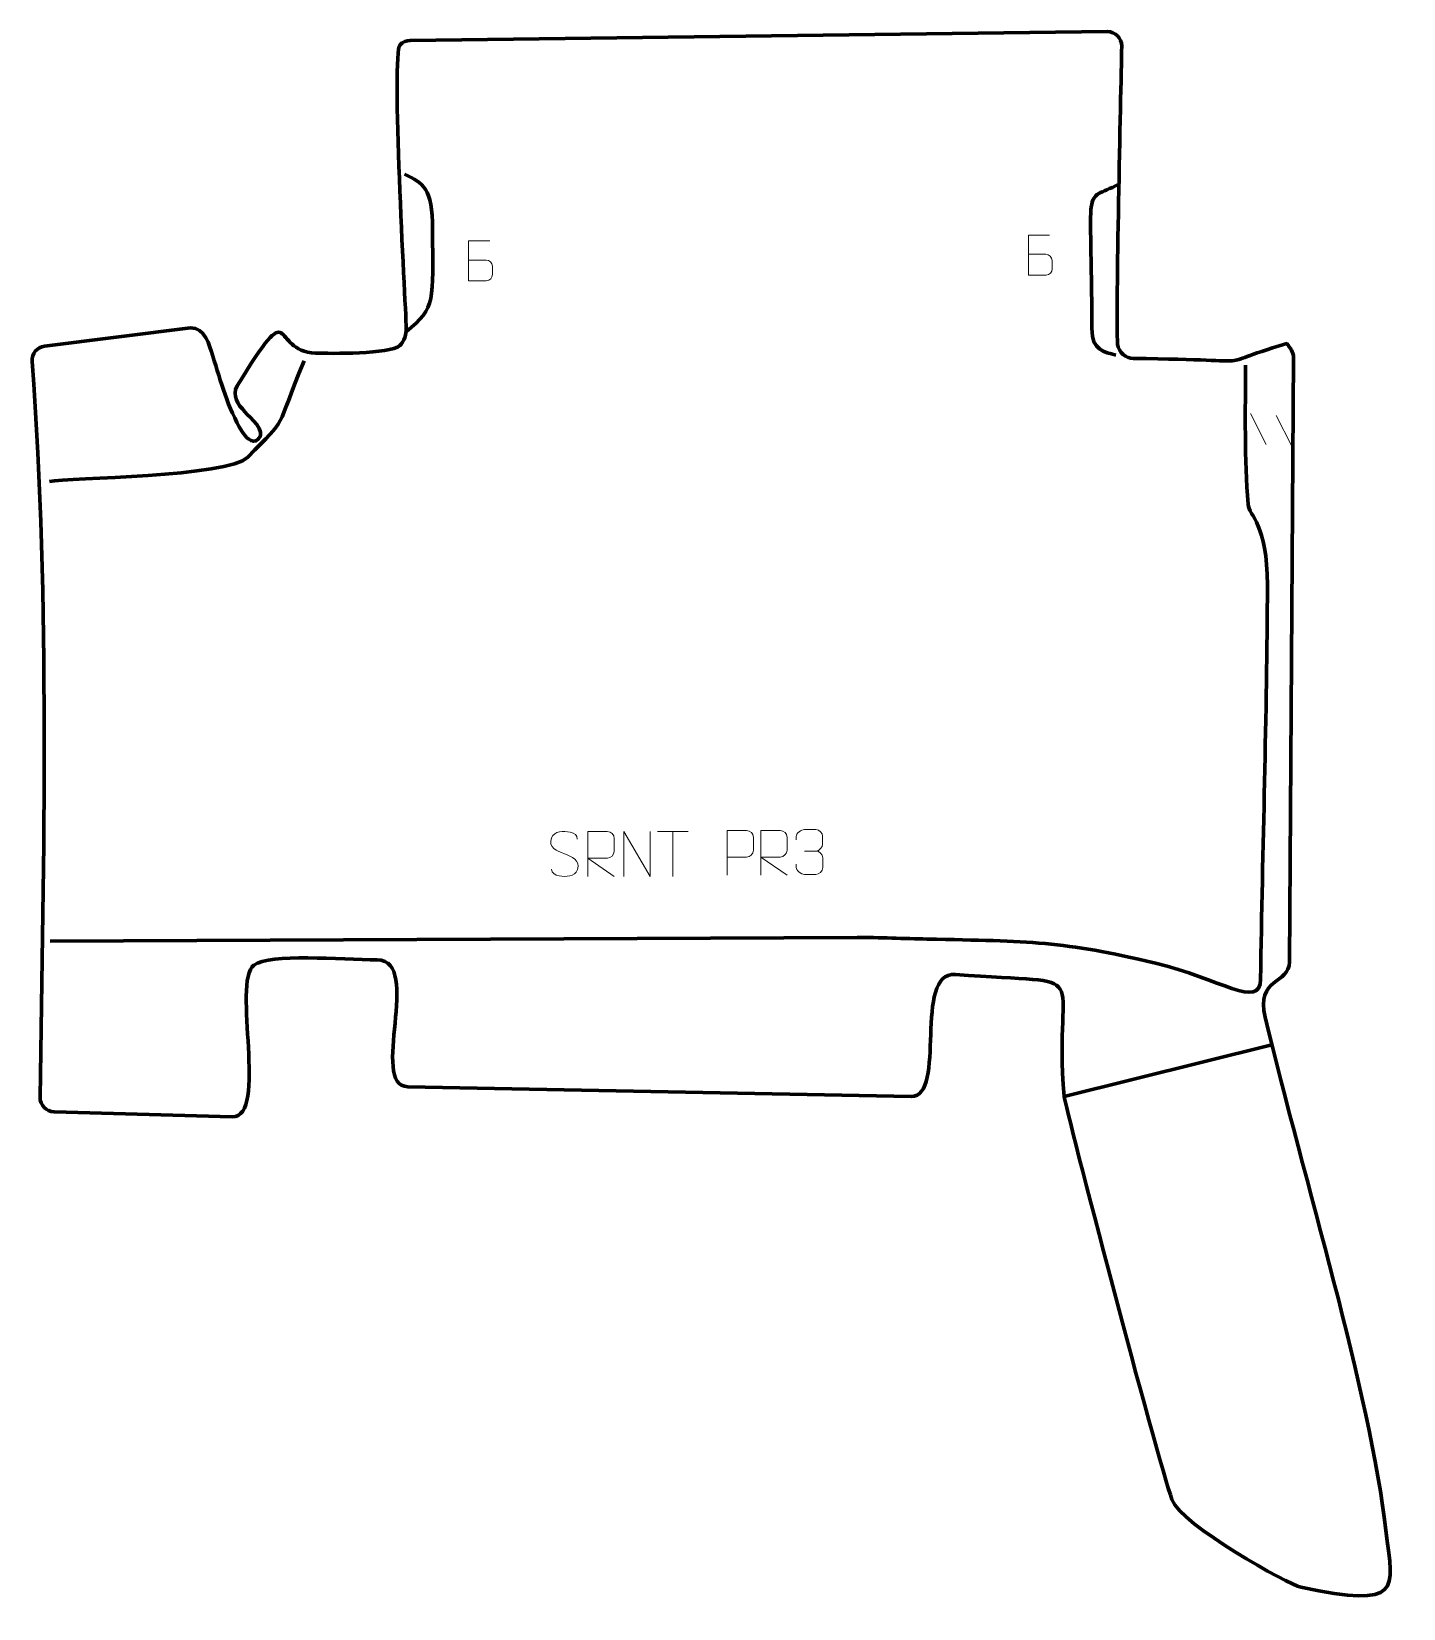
# Model space of a CAD drawing. Header units: millimetres. Extents: x 2779 to 3543, y -97 to 782.
import ezdxf

# ---------------------------------------------------------------- set-up
doc = ezdxf.new("R2010")
doc.units = ezdxf.units.MM
doc.header["$MEASUREMENT"] = 0
doc.layers.add('layer 1', color=7, linetype='Continuous')
doc.layers.add('layer 2', color=7, linetype='Continuous')

msp = doc.modelspace()

# ---------------------------------------------------------------- linework, layer by layer
at = {"layer": 'layer 1', "color": 22, "lineweight": 158}
msp.add_open_spline([(2989.6625, 777.5109), (2989.6625, 777.5109), (3377.9485, 782.3852), (3377.9485, 782.3852), (3377.9485, 782.3852), (3382.4784, 782.442), (3386.1151, 778.797), (3386.048, 774.2673), (3386.048, 774.2673), (3385.6254, 745.7383), (3382.6592, 627.0523), (3383.7982, 608.2605), (3383.7982, 608.2605), (3384.0895, 603.4545), (3388.717, 600.2603), (3392.5752, 600.2211), (3392.5752, 600.2211), (3472.8765, 599.4051), (3430.7804, 594.8201), (3478.0332, 608.4982), (3478.0332, 608.4982), (3479.9155, 605.9885), (3481.8477, 604.0689), (3481.8249, 600.7214), (3481.8249, 600.7214), (3481.8249, 600.7214), (3479.536, 263.8371), (3479.536, 263.8371), (3479.536, 263.8371), (3479.4507, 251.2731), (3460.6575, 255.1779), (3465.9682, 233.0012), (3465.9682, 233.0012), (3487.6764, 142.3511), (3524.1318, 25.6974), (3533.5061, -54.5829), (3533.5061, -54.5829), (3537.2158, -86.3524), (3543.063, -96.5192), (3485.945, -84.7341), (3485.945, -84.7341), (3479.3978, -83.3832), (3419.1311, -49.9814), (3414.0929, -35.8749), (3414.0929, -35.8749), (3405.5859, -12.0561), (3354.5695, 182.893), (3354.0421, 188.7967), (3354.0421, 188.7967), (3347.3421, 263.7915), (3374.9838, 250.6964), (3293.3961, 256.8059), (3293.3961, 256.8059), (3269.3915, 258.6034), (3288.9819, 188.5123), (3268.6912, 188.9044), (3268.6912, 188.9044), (3268.6912, 188.9044), (2988.3059, 194.3234), (2988.3059, 194.3234), (2988.3059, 194.3234), (2966.4914, 194.745), (2996.7342, 264.8035), (2971.2752, 264.9741), (2971.2752, 264.9741), (2950.7365, 265.1118), (2911.5096, 268.7762), (2902.5079, 262.0248), (2902.5079, 262.0248), (2890.1266, 252.7386), (2910.7273, 176.9992), (2890.4199, 177.5583), (2890.4199, 177.5583), (2890.4199, 177.5583), (2791.1312, 180.291), (2791.1312, 180.291), (2791.1312, 180.291), (2786.7623, 180.4113), (2783.2875, 184.0363), (2783.3522, 188.4064), (2783.3522, 188.4064), (2785.3643, 324.3204), (2788.9791, 463.3096), (2778.9304, 598.5783), (2778.9304, 598.5783), (2778.6143, 602.8335), (2781.6862, 606.5829), (2785.9205, 607.1098), (2785.9205, 607.1098), (2785.9205, 607.1098), (2867.1654, 617.2202), (2867.1654, 617.2202), (2867.1654, 617.2202), (2875.0658, 617.9161), (2877.7751, 607.3143), (2879.6206, 601.4888), (2879.6206, 601.4888), (2884.0357, 587.5515), (2888.0906, 572.3698), (2895.7782, 559.7822), (2895.7782, 559.7822), (2897.434, 557.0711), (2901.4325, 551.741), (2904.9689, 555.2075), (2904.9689, 555.2075), (2909.6371, 559.7836), (2900.3912, 567.2455), (2897.4912, 570.4577), (2897.4912, 570.4577), (2893.6214, 574.7439), (2890.111, 579.1917), (2893.1949, 584.9329), (2893.1949, 584.9329), (2926.0852, 638.3418), (2911.0064, 604.0774), (2936.8474, 603.2153), (2936.8474, 603.2153), (2945.1675, 602.9377), (2978.2764, 602.5634), (2983.8426, 607.4034), (2983.8426, 607.4034), (2986.0961, 609.3629), (2987.5363, 614.2459), (2987.4486, 616.6005), (2987.4486, 616.6005), (2986.782, 634.4984), (2978.9177, 769.7187), (2983.9671, 775.0259), (2983.9671, 775.0259), (2985.5095, 776.6471), (2987.425, 777.4828), (2989.6625, 777.5109)], degree=3, knots=[0, 0, 0, 0, 0.02941176, 0.02941176, 0.02941176, 0.02941176, 0.05882353, 0.05882353, 0.05882353, 0.05882353, 0.08823529, 0.08823529, 0.08823529, 0.08823529, 0.11764706, 0.11764706, 0.11764706, 0.11764706, 0.14705882, 0.14705882, 0.14705882, 0.14705882, 0.17647059, 0.17647059, 0.17647059, 0.17647059, 0.20588235, 0.20588235, 0.20588235, 0.20588235, 0.23529412, 0.23529412, 0.23529412, 0.23529412, 0.26470588, 0.26470588, 0.26470588, 0.26470588, 0.29411765, 0.29411765, 0.29411765, 0.29411765, 0.32352941, 0.32352941, 0.32352941, 0.32352941, 0.35294118, 0.35294118, 0.35294118, 0.35294118, 0.38235294, 0.38235294, 0.38235294, 0.38235294, 0.41176471, 0.41176471, 0.41176471, 0.41176471, 0.44117647, 0.44117647, 0.44117647, 0.44117647, 0.47058824, 0.47058824, 0.47058824, 0.47058824, 0.5, 0.5, 0.5, 0.5, 0.52941176, 0.52941176, 0.52941176, 0.52941176, 0.55882353, 0.55882353, 0.55882353, 0.55882353, 0.58823529, 0.58823529, 0.58823529, 0.58823529, 0.61764706, 0.61764706, 0.61764706, 0.61764706, 0.64705882, 0.64705882, 0.64705882, 0.64705882, 0.67647059, 0.67647059, 0.67647059, 0.67647059, 0.70588235, 0.70588235, 0.70588235, 0.70588235, 0.73529412, 0.73529412, 0.73529412, 0.73529412, 0.76470588, 0.76470588, 0.76470588, 0.76470588, 0.79411765, 0.79411765, 0.79411765, 0.79411765, 0.82352941, 0.82352941, 0.82352941, 0.82352941, 0.85294118, 0.85294118, 0.85294118, 0.85294118, 0.88235294, 0.88235294, 0.88235294, 0.88235294, 0.91176471, 0.91176471, 0.91176471, 0.91176471, 0.94117647, 0.94117647, 0.94117647, 0.94117647, 1, 1, 1, 1], dxfattribs=at)
at = {"layer": 'layer 2', "color": 177, "lineweight": 158}
for points, knots in [([(2986.44, 702.9021), (2996.7864, 697.729), (3002.1034, 695.6771), (3002.1034, 671.9988), (3002.1034, 671.9988), (3002.1034, 632.0815), (3004.1295, 628.7351), (2987.498, 615.2721)], [0, 0, 0, 0, 0.33333333, 0.33333333, 0.33333333, 0.33333333, 1, 1, 1, 1]), ([(3384.4789, 697.2929), (3363.5709, 686.8389), (3369.4506, 700.8517), (3369.4506, 616.8595), (3369.4506, 616.8595), (3369.4506, 604.4131), (3376.1996, 603.9454), (3382.7856, 602.0428)], [0, 0, 0, 0, 0.33333333, 0.33333333, 0.33333333, 0.33333333, 1, 1, 1, 1]), ([(2788.638, 531.664), (2799.0072, 533.7377), (2888.1542, 534.0159), (2899.0735, 545.1951), (2899.0735, 545.1951), (2922.4014, 569.0783), (2913.5655, 557.6892), (2930.4547, 598.974)], [0, 0, 0, 0, 0.33333333, 0.33333333, 0.33333333, 0.33333333, 1, 1, 1, 1]), ([(3454.964, 596.5392), (3455.1297, 571.186), (3454.3046, 544.0412), (3456.5093, 519.0529), (3456.5093, 519.0529), (3457.1354, 511.9566), (3467.3231, 508.5548), (3467.2406, 473.7724), (3467.2406, 473.7724), (3467.0717, 402.555), (3464.4697, 326.1564), (3463.4579, 254.2595), (3463.4579, 254.2595), (3463.2125, 236.8186), (3440.6533, 254.7776), (3404.8151, 263.235), (3404.8151, 263.235), (3352.8004, 275.5098), (3335.3207, 275.329), (3277.4718, 276.6072), (3277.4718, 276.6072), (3265.8838, 276.8633), (3249.7939, 277.5066), (3238.7456, 277.4509), (3238.7456, 277.4509), (3238.7456, 277.4509), (2789.0595, 275.3348), (2789.0595, 275.3348)], [0, 0, 0, 0, 0.125, 0.125, 0.125, 0.125, 0.25, 0.25, 0.25, 0.25, 0.375, 0.375, 0.375, 0.375, 0.5, 0.5, 0.5, 0.5, 0.625, 0.625, 0.625, 0.625, 0.75, 0.75, 0.75, 0.75, 1, 1, 1, 1])]:
    msp.add_open_spline(points, degree=3, knots=knots, dxfattribs=at)
at = {"layer": 'layer 2', "color": 250, "lineweight": 9}
for points, knots in [([(3334.0617, 658.272), (3337.3207, 658.2724), (3340.58, 658.2724), (3343.8397, 658.272), (3343.8397, 658.272), (3345.6091, 658.2565), (3347.332, 656.7015), (3347.332, 654.8657), (3347.332, 654.8657), (3347.3316, 653.8549), (3347.3316, 651.1236), (3347.332, 650.1125), (3347.332, 650.1125), (3347.3478, 648.4484), (3345.9665, 646.6446), (3343.8872, 646.6598), (3343.8872, 646.6598), (3340.6272, 646.6601), (3337.3675, 646.6601), (3334.1081, 646.6598), (3334.1081, 646.6598), (3334.1081, 654.1102), (3334.1081, 661.5603), (3334.1081, 669.0101), (3334.1081, 669.0101), (3336.2342, 669.0101), (3343.7059, 669.0101), (3345.8323, 669.0101)], [0, 0, 0, 0, 0.125, 0.125, 0.125, 0.125, 0.25, 0.25, 0.25, 0.25, 0.375, 0.375, 0.375, 0.375, 0.5, 0.5, 0.5, 0.5, 0.625, 0.625, 0.625, 0.625, 0.75, 0.75, 0.75, 0.75, 1, 1, 1, 1]), ([(3022.1178, 655.097), (3025.3768, 655.0974), (3028.6361, 655.0974), (3031.8958, 655.097), (3031.8958, 655.097), (3033.6652, 655.0815), (3035.3881, 653.5265), (3035.3881, 651.6907), (3035.3881, 651.6907), (3035.3877, 650.6799), (3035.3877, 647.9486), (3035.3881, 646.9375), (3035.3881, 646.9375), (3035.4039, 645.2734), (3034.0226, 643.4696), (3031.9433, 643.4848), (3031.9433, 643.4848), (3028.6833, 643.4851), (3025.4236, 643.4851), (3022.1642, 643.4848), (3022.1642, 643.4848), (3022.1642, 650.9352), (3022.1642, 658.3853), (3022.1642, 665.8351), (3022.1642, 665.8351), (3024.2903, 665.8351), (3031.762, 665.8351), (3033.8884, 665.8351)], [0, 0, 0, 0, 0.125, 0.125, 0.125, 0.125, 0.25, 0.25, 0.25, 0.25, 0.375, 0.375, 0.375, 0.375, 0.5, 0.5, 0.5, 0.5, 0.625, 0.625, 0.625, 0.625, 0.75, 0.75, 0.75, 0.75, 1, 1, 1, 1]), ([(3075.529, 324.1923), (3071.2807, 325.6627), (3066.3726, 327.4585), (3068.3777, 332.9788), (3068.3777, 332.9788), (3069.8812, 337.1187), (3075.0948, 336.7302), (3078.6984, 336.1291), (3078.6984, 336.1291), (3081.559, 335.6519), (3082.4237, 334.4387), (3082.7343, 332.3546)], [0, 0, 0, 0, 0.25, 0.25, 0.25, 0.25, 0.5, 0.5, 0.5, 0.5, 1, 1, 1, 1]), ([(3088.622, 311.5417), (3088.622, 311.5417), (3088.622, 336.4952), (3088.622, 336.4952), (3088.622, 336.4952), (3092.2168, 336.4952), (3095.8123, 336.4952), (3099.4075, 336.4952), (3099.4075, 336.4952), (3101.7328, 336.4575), (3103.2901, 334.9675), (3103.286, 332.6011), (3103.286, 332.6011), (3103.2856, 330.5656), (3103.2856, 327.5062), (3103.286, 325.4702), (3103.286, 325.4702), (3103.2795, 323.5947), (3101.4672, 321.6529), (3099.4577, 321.6338), (3099.4577, 321.6338), (3099.4577, 321.6338), (3088.622, 321.6338), (3088.622, 321.6338), (3088.622, 321.6338), (3088.622, 321.6338), (3103.2767, 311.5417), (3103.2767, 311.5417)], [0, 0, 0, 0, 0.125, 0.125, 0.125, 0.125, 0.25, 0.25, 0.25, 0.25, 0.375, 0.375, 0.375, 0.375, 0.5, 0.5, 0.5, 0.5, 0.625, 0.625, 0.625, 0.625, 0.75, 0.75, 0.75, 0.75, 1, 1, 1, 1]), ([(3108.6266, 311.5417), (3108.6266, 311.5417), (3108.6266, 336.4952), (3108.6266, 336.4952), (3108.6266, 336.4952), (3108.6266, 336.4952), (3123.2814, 311.5417), (3123.2814, 311.5417), (3123.2814, 311.5417), (3123.2814, 311.5417), (3123.2814, 336.4952), (3123.2814, 336.4952)], [0, 0, 0, 0, 0.25, 0.25, 0.25, 0.25, 0.5, 0.5, 0.5, 0.5, 1, 1, 1, 1]), ([(3166.1861, 312.1377), (3166.1861, 312.1377), (3166.1861, 337.0913), (3166.1861, 337.0913), (3166.1861, 337.0913), (3169.7811, 337.0913), (3173.3764, 337.0913), (3176.9718, 337.0913), (3176.9718, 337.0913), (3179.297, 337.0534), (3180.8544, 335.5633), (3180.8502, 333.1972), (3180.8502, 333.1972), (3180.8498, 331.1615), (3180.8498, 328.1022), (3180.8502, 326.0662), (3180.8502, 326.0662), (3180.8437, 324.1908), (3179.0315, 322.2489), (3177.0219, 322.2298), (3177.0219, 322.2298), (3177.0219, 322.2298), (3166.1861, 322.2298), (3166.1861, 322.2298)], [0, 0, 0, 0, 0.14285714, 0.14285714, 0.14285714, 0.14285714, 0.28571429, 0.28571429, 0.28571429, 0.28571429, 0.42857143, 0.42857143, 0.42857143, 0.42857143, 0.57142857, 0.57142857, 0.57142857, 0.57142857, 0.71428571, 0.71428571, 0.71428571, 0.71428571, 1, 1, 1, 1]), ([(3184.9388, 312.1416), (3184.9388, 312.1416), (3184.9388, 337.0951), (3184.9388, 337.0951), (3184.9388, 337.0951), (3188.5336, 337.0951), (3192.1291, 337.0951), (3195.7243, 337.0951), (3195.7243, 337.0951), (3198.0496, 337.0574), (3199.6069, 335.5674), (3199.6028, 333.201), (3199.6028, 333.201), (3199.6024, 331.1655), (3199.6024, 328.1061), (3199.6028, 326.0701), (3199.6028, 326.0701), (3199.5963, 324.1946), (3197.784, 322.2528), (3195.7745, 322.2337), (3195.7745, 322.2337), (3195.7745, 322.2337), (3184.9388, 322.2337), (3184.9388, 322.2337), (3184.9388, 322.2337), (3184.9388, 322.2337), (3199.5935, 312.1416), (3199.5935, 312.1416)], [0, 0, 0, 0, 0.125, 0.125, 0.125, 0.125, 0.25, 0.25, 0.25, 0.25, 0.375, 0.375, 0.375, 0.375, 0.5, 0.5, 0.5, 0.5, 0.625, 0.625, 0.625, 0.625, 0.75, 0.75, 0.75, 0.75, 1, 1, 1, 1]), ([(3204.6967, 331.9166), (3204.6967, 331.9166), (3204.6967, 333.7738), (3204.6967, 333.7738), (3204.6967, 333.7738), (3204.6824, 335.5157), (3207.3469, 337.6338), (3209.406, 337.6111), (3209.406, 337.6111), (3211.4701, 337.6111), (3213.5341, 337.6111), (3215.5978, 337.6111), (3215.5978, 337.6111), (3217.7923, 337.6199), (3219.3906, 335.7731), (3219.435, 333.861), (3219.435, 333.861), (3219.4346, 332.4259), (3219.4346, 330.9908), (3219.435, 329.5553), (3219.435, 329.5553), (3219.3864, 327.9018), (3217.7838, 325.6718), (3215.5855, 325.6818), (3215.5855, 325.6818), (3217.7892, 325.6706), (3219.3972, 323.8674), (3219.4512, 321.8079), (3219.4512, 321.8079), (3219.4508, 320.0232), (3219.4508, 318.2385), (3219.4512, 316.4534), (3219.4512, 316.4534), (3219.4613, 314.392), (3217.4064, 312.6289), (3215.5855, 312.637), (3215.5855, 312.637), (3213.5202, 312.6373), (3211.455, 312.6373), (3209.3894, 312.637), (3209.3894, 312.637), (3207.2208, 312.6485), (3204.6898, 315.0487), (3204.6712, 316.5105), (3204.6712, 316.5105), (3204.6712, 316.5105), (3204.6712, 318.4191), (3204.6712, 318.4191)], [0, 0, 0, 0, 0.07692308, 0.07692308, 0.07692308, 0.07692308, 0.15384615, 0.15384615, 0.15384615, 0.15384615, 0.23076923, 0.23076923, 0.23076923, 0.23076923, 0.30769231, 0.30769231, 0.30769231, 0.30769231, 0.38461538, 0.38461538, 0.38461538, 0.38461538, 0.46153846, 0.46153846, 0.46153846, 0.46153846, 0.53846154, 0.53846154, 0.53846154, 0.53846154, 0.61538462, 0.61538462, 0.61538462, 0.61538462, 0.69230769, 0.69230769, 0.69230769, 0.69230769, 0.76923077, 0.76923077, 0.76923077, 0.76923077, 0.84615385, 0.84615385, 0.84615385, 0.84615385, 1, 1, 1, 1]), ([(3075.529, 324.1922), (3079.5476, 322.5455), (3084.5771, 320.6572), (3082.7431, 315.2969), (3082.7431, 315.2969), (3081.2833, 311.0305), (3076.3725, 311.2872), (3072.6464, 311.8419), (3072.6464, 311.8419), (3069.8964, 312.2517), (3068.6755, 313.4652), (3068.2975, 315.5774)], [0, 0, 0, 0, 0.25, 0.25, 0.25, 0.25, 0.5, 0.5, 0.5, 0.5, 1, 1, 1, 1])]:
    msp.add_open_spline(points, degree=3, knots=knots, dxfattribs=at)
for points in [[(3457.778, 569.5134), (3457.778, 569.5134), (3466.5707, 552.2535), (3466.5707, 552.2535)], [(3472.0653, 568.503), (3472.0653, 568.503), (3480.858, 551.2431), (3480.858, 551.2431)], [(3127.4604, 336.4717), (3127.4604, 336.4717), (3144.4476, 336.4717), (3144.4476, 336.4717)], [(3135.9542, 311.5417), (3135.9542, 311.5417), (3135.9542, 336.4952), (3135.9542, 336.4952)], [(3209.4064, 325.6714), (3209.4064, 325.6714), (3215.6028, 325.6714), (3215.6028, 325.6714)]]:
    msp.add_open_spline(points, degree=3, dxfattribs=at)
at = {"layer": 'layer 2', "color": 177, "lineweight": 158}
msp.add_open_spline([(3354.0421, 188.7967), (3354.0421, 188.7967), (3469.7367, 217.5779), (3469.7367, 217.5779)], degree=3, dxfattribs=at)

doc.saveas('drawing.dxf')
